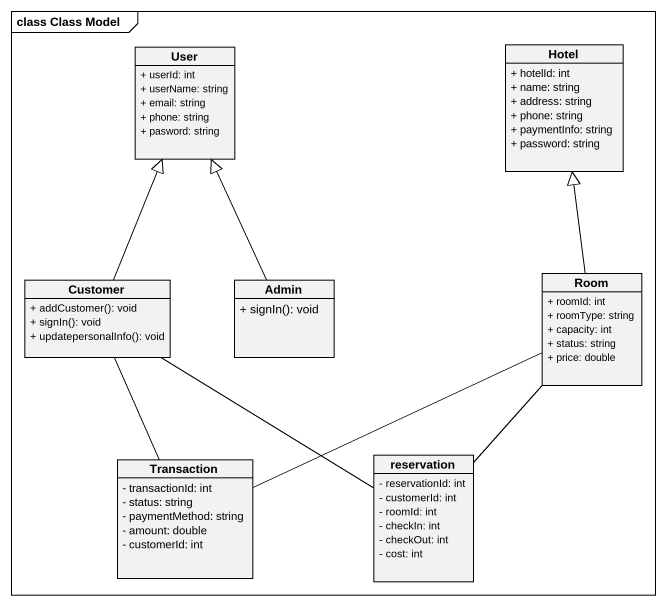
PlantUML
@startuml
mainframe class Class Model
hide circle
hide empty members
skinparam classAttributeIconSize 0
class User {
  + userId: int
  + userName: string
  + email: string
  + phone: string
  + pasword: string
}
class Hotel {
  + hotelId: int
  + name: string
  + address: string
  + phone: string
  + paymentInfo: string
  + password: string
}
class Customer {
  + addCustomer(): void
  + signIn(): void
  + updatepersonalInfo(): void
}
class Admin {
  + signIn(): void
}
class Room {
  + roomId: int
  + roomType: string
  + capacity: int
  + status: string
  + price: double
}
class Transaction {
  - transactionId: int
  - status: string
  - paymentMethod: string
  - amount: double
  - customerId: int
}
class reservation {
  - reservationId: int
  - customerId: int
  - roomId: int
  - checkIn: int
  - checkOut: int
  - cost: int
}
Customer -up-|> User
Admin -up-|> User
Room -up-|> Hotel
Transaction -up- Customer
Transaction -right- Room
reservation -up- Customer
reservation -up- Room
@enduml
